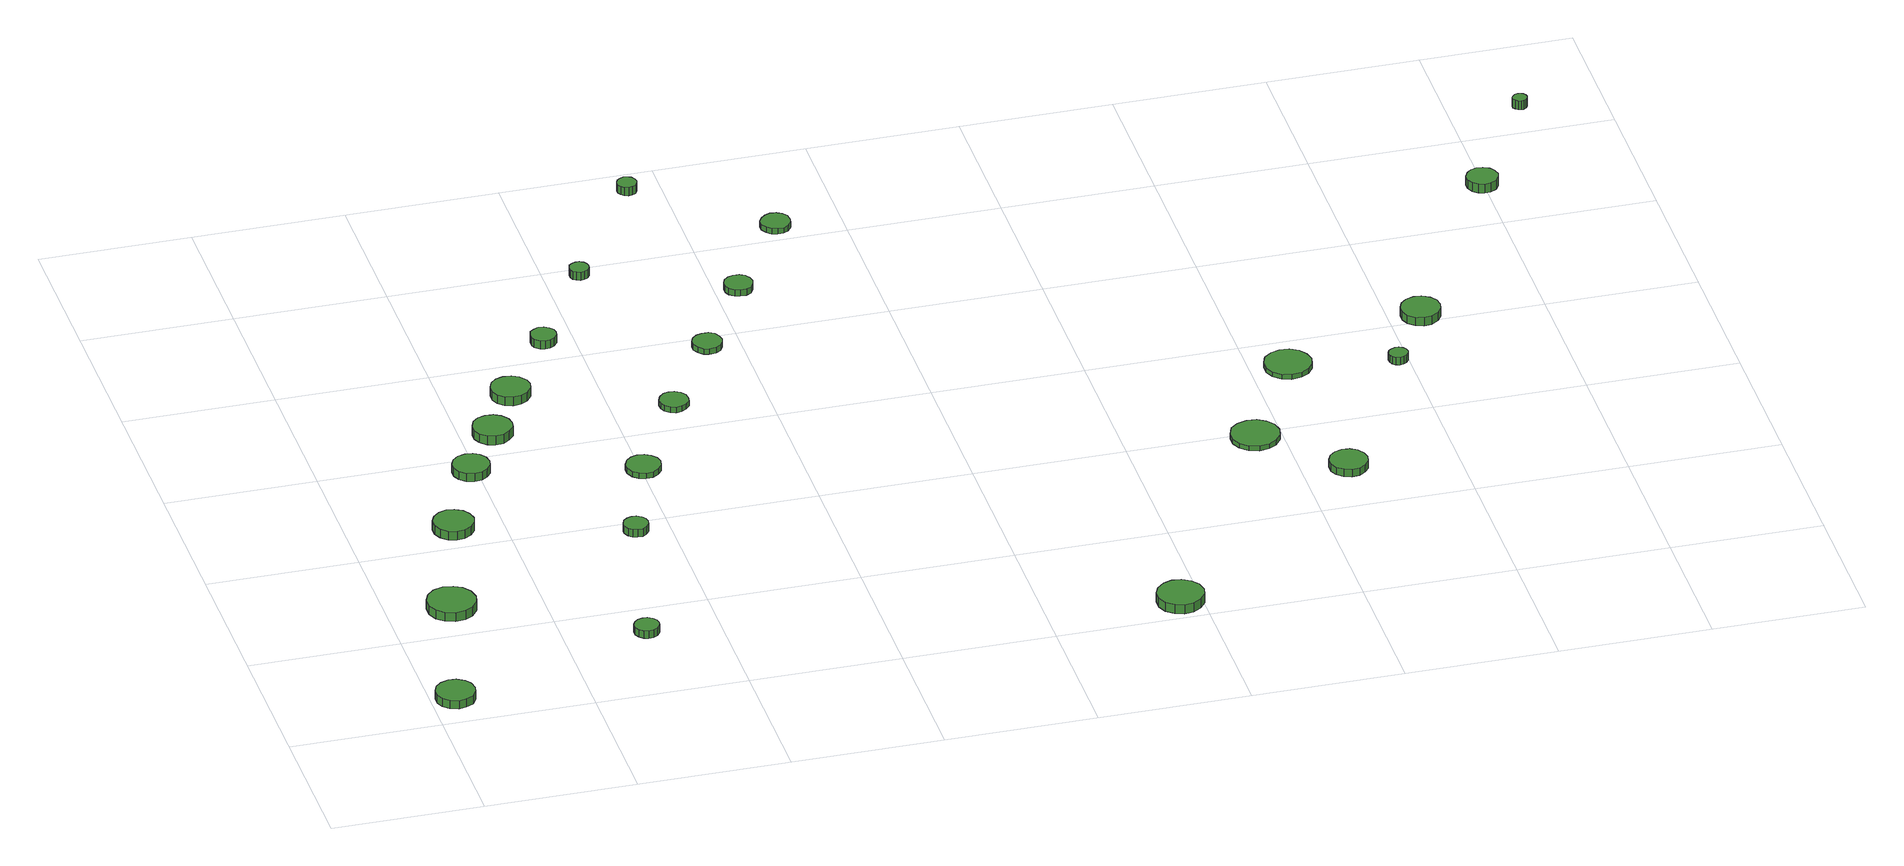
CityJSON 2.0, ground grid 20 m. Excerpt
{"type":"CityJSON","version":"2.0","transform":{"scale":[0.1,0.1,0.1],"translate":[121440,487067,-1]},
"CityObjects":{
"tree1":{"type":"SolitaryVegetationObject","attributes":{"function":"something"},"geometry":[{"type":"MultiSurface","lod":"1","boundaries":[[[0,1,2,3,4,5,6,7,8,9,10,11,12,13,14]],[[15,16,17,18,19,20,21,22,23,24,25,26,27,28,29]],[[0,29,28,1]],[[1,28,27,2]],[[2,27,26,3]],[[3,26,25,4]],[[4,25,24,5]],[[5,24,23,6]],[[6,23,22,7]],[[7,22,21,8]],[[8,21,20,9]],[[9,20,19,10]],[[10,19,18,11]],[[11,18,17,12]],[[12,17,16,13]],[[13,16,15,14]],[[14,15,29,0]]]}]},
"tree2":{"type":"SolitaryVegetationObject","attributes":{"function":"something"},"geometry":[{"type":"MultiSurface","lod":"1","boundaries":[[[30,31,32,33,34,35,36,37,38,39,40,41,42,43,44]],[[45,46,47,48,49,50,51,52,53,54,55,56,57,58,59]],[[30,59,58,31]],[[31,58,57,32]],[[32,57,56,33]],[[33,56,55,34]],[[34,55,54,35]],[[35,54,53,36]],[[36,53,52,37]],[[37,52,51,38]],[[38,51,50,39]],[[39,50,49,40]],[[40,49,48,41]],[[41,48,47,42]],[[42,47,46,43]],[[43,46,45,44]],[[44,45,59,30]]]}]},
"tree3":{"type":"SolitaryVegetationObject","attributes":{"function":"something"},"geometry":[{"type":"MultiSurface","lod":"1","boundaries":[[[60,61,62,63,64,65,66,67,68,69,70,71,72,73,74]],[[75,76,77,78,79,80,81,82,83,84,85,86,87,88,89]],[[60,89,88,61]],[[61,88,87,62]],[[62,87,86,63]],[[63,86,85,64]],[[64,85,84,65]],[[65,84,83,66]],[[66,83,82,67]],[[67,82,81,68]],[[68,81,80,69]],[[69,80,79,70]],[[70,79,78,71]],[[71,78,77,72]],[[72,77,76,73]],[[73,76,75,74]],[[74,75,89,60]]]}]},
"tree4":{"type":"SolitaryVegetationObject","attributes":{"function":"something"},"geometry":[{"type":"MultiSurface","lod":"1","boundaries":[[[90,91,92,93,94,95,96,97,98,99,100,101,102,103,104]],[[105,106,107,108,109,110,111,112,113,114,115,116,117,118,119]],[[90,119,118,91]],[[91,118,117,92]],[[92,117,116,93]],[[93,116,115,94]],[[94,115,114,95]],[[95,114,113,96]],[[96,113,112,97]],[[97,112,111,98]],[[98,111,110,99]],[[99,110,109,100]],[[100,109,108,101]],[[101,108,107,102]],[[102,107,106,103]],[[103,106,105,104]],[[104,105,119,90]]]}]},
"tree5":{"type":"SolitaryVegetationObject","attributes":{"function":"something"},"geometry":[{"type":"MultiSurface","lod":"1","boundaries":[[[120,121,122,123,124,125,126,127,128,129,130,131,132,133,134]],[[135,136,137,138,139,140,141,142,143,144,145,146,147,148,149]],[[120,149,148,121]],[[121,148,147,122]],[[122,147,146,123]],[[123,146,145,124]],[[124,145,144,125]],[[125,144,143,126]],[[126,143,142,127]],[[127,142,141,128]],[[128,141,140,129]],[[129,140,139,130]],[[130,139,138,131]],[[131,138,137,132]],[[132,137,136,133]],[[133,136,135,134]],[[134,135,149,120]]]}]},
"tree6":{"type":"SolitaryVegetationObject","attributes":{"function":"something"},"geometry":[{"type":"MultiSurface","lod":"1","boundaries":[[[150,151,152,153,154,155,156,157,158,159,160,161,162,163,164]],[[165,166,167,168,169,170,171,172,173,174,175,176,177,178,179]],[[150,179,178,151]],[[151,178,177,152]],[[152,177,176,153]],[[153,176,175,154]],[[154,175,174,155]],[[155,174,173,156]],[[156,173,172,157]],[[157,172,171,158]],[[158,171,170,159]],[[159,170,169,160]],[[160,169,168,161]],[[161,168,167,162]],[[162,167,166,163]],[[163,166,165,164]],[[164,165,179,150]]]}]},
"tree7":{"type":"SolitaryVegetationObject","attributes":{"function":"something"},"geometry":[{"type":"MultiSurface","lod":"1","boundaries":[[[180,181,182,183,184,185,186,187,188,189,190,191,192,193,194]],[[195,196,197,198,199,200,201,202,203,204,205,206,207,208,209]],[[180,209,208,181]],[[181,208,207,182]],[[182,207,206,183]],[[183,206,205,184]],[[184,205,204,185]],[[185,204,203,186]],[[186,203,202,187]],[[187,202,201,188]],[[188,201,200,189]],[[189,200,199,190]],[[190,199,198,191]],[[191,198,197,192]],[[192,197,196,193]],[[193,196,195,194]],[[194,195,209,180]]]}]},
"tree8":{"type":"SolitaryVegetationObject","attributes":{"function":"something"},"geometry":[{"type":"MultiSurface","lod":"1","boundaries":[[[210,211,212,213,214,215,216,217,218,219,220,221,222,223,224]],[[225,226,227,228,229,230,231,232,233,234,235,236,237,238,239]],[[210,239,238,211]],[[211,238,237,212]],[[212,237,236,213]],[[213,236,235,214]],[[214,235,234,215]],[[215,234,233,216]],[[216,233,232,217]],[[217,232,231,218]],[[218,231,230,219]],[[219,230,229,220]],[[220,229,228,221]],[[221,228,227,222]],[[222,227,226,223]],[[223,226,225,224]],[[224,225,239,210]]]}]},
"tree9":{"type":"SolitaryVegetationObject","attributes":{"function":"something"},"geometry":[{"type":"MultiSurface","lod":"1","boundaries":[[[240,241,242,243,244,245,246,247,248,249,250,251,252,253,254]],[[255,256,257,258,259,260,261,262,263,264,265,266,267,268,269]],[[240,269,268,241]],[[241,268,267,242]],[[242,267,266,243]],[[243,266,265,244]],[[244,265,264,245]],[[245,264,263,246]],[[246,263,262,247]],[[247,262,261,248]],[[248,261,260,249]],[[249,260,259,250]],[[250,259,258,251]],[[251,258,257,252]],[[252,257,256,253]],[[253,256,255,254]],[[254,255,269,240]]]}]},
"tree10":{"type":"SolitaryVegetationObject","attributes":{"function":"something"},"geometry":[{"type":"MultiSurface","lod":"1","boundaries":[[[270,271,272,273,274,275,276,277,278,279,280,281,282,283,284]],[[285,286,287,288,289,290,291,292,293,294,295,296,297,298,299]],[[270,299,298,271]],[[271,298,297,272]],[[272,297,296,273]],[[273,296,295,274]],[[274,295,294,275]],[[275,294,293,276]],[[276,293,292,277]],[[277,292,291,278]],[[278,291,290,279]],[[279,290,289,280]],[[280,289,288,281]],[[281,288,287,282]],[[282,287,286,283]],[[283,286,285,284]],[[284,285,299,270]]]}]},
"tree11":{"type":"SolitaryVegetationObject","attributes":{"function":"something"},"geometry":[{"type":"MultiSurface","lod":"1","boundaries":[[[300,301,302,303,304,305,306,307,308,309,310,311,312,313,314]],[[315,316,317,318,319,320,321,322,323,324,325,326,327,328,329]],[[300,329,328,301]],[[301,328,327,302]],[[302,327,326,303]],[[303,326,325,304]],[[304,325,324,305]],[[305,324,323,306]],[[306,323,322,307]],[[307,322,321,308]],[[308,321,320,309]],[[309,320,319,310]],[[310,319,318,311]],[[311,318,317,312]],[[312,317,316,313]],[[313,316,315,314]],[[314,315,329,300]]]}]},
"tree12":{"type":"SolitaryVegetationObject","attributes":{"function":"something"},"geometry":[{"type":"MultiSurface","lod":"1","boundaries":[[[330,331,332,333,334,335,336,337,338,339,340,341,342,343,344]],[[345,346,347,348,349,350,351,352,353,354,355,356,357,358,359]],[[330,359,358,331]],[[331,358,357,332]],[[332,357,356,333]],[[333,356,355,334]],[[334,355,354,335]],[[335,354,353,336]],[[336,353,352,337]],[[337,352,351,338]],[[338,351,350,339]],[[339,350,349,340]],[[340,349,348,341]],[[341,348,347,342]],[[342,347,346,343]],[[343,346,345,344]],[[344,345,359,330]]]}]},
"tree13":{"type":"SolitaryVegetationObject","attributes":{"function":"something"},"geometry":[{"type":"MultiSurface","lod":"1","boundaries":[[[360,361,362,363,364,365,366,367,368,369,370,371,372,373,374]],[[375,376,377,378,379,380,381,382,383,384,385,386,387,388,389]],[[360,389,388,361]],[[361,388,387,362]],[[362,387,386,363]],[[363,386,385,364]],[[364,385,384,365]],[[365,384,383,366]],[[366,383,382,367]],[[367,382,381,368]],[[368,381,380,369]],[[369,380,379,370]],[[370,379,378,371]],[[371,378,377,372]],[[372,377,376,373]],[[373,376,375,374]],[[374,375,389,360]]]}]},
"tree14":{"type":"SolitaryVegetationObject","attributes":{"function":"something"},"geometry":[{"type":"MultiSurface","lod":"1","boundaries":[[[390,391,392,393,394,395,396,397,398,399,400,401,402,403,404]],[[405,406,407,408,409,410,411,412,413,414,415,416,417,418,419]],[[390,419,418,391]],[[391,418,417,392]],[[392,417,416,393]],[[393,416,415,394]],[[394,415,414,395]],[[395,414,413,396]],[[396,413,412,397]],[[397,412,411,398]],[[398,411,410,399]],[[399,410,409,400]],[[400,409,408,401]],[[401,408,407,402]],[[402,407,406,403]],[[403,406,405,404]],[[404,405,419,390]]]}]},
"tree15":{"type":"SolitaryVegetationObject","attributes":{"function":"something"},"geometry":[{"type":"MultiSurface","lod":"1","boundaries":[[[420,421,422,423,424,425,426,427,428,429,430,431,432,433,434]],[[435,436,437,438,439,440,441,442,443,444,445,446,447,448,449]],[[420,449,448,421]],[[421,448,447,422]],[[422,447,446,423]],[[423,446,445,424]],[[424,445,444,425]],[[425,444,443,426]],[[426,443,442,427]],[[427,442,441,428]],[[428,441,440,429]],[[429,440,439,430]],[[430,439,438,431]],[[431,438,437,432]],[[432,437,436,433]],[[433,436,435,434]],[[434,435,449,420]]]}]},
"tree16":{"type":"SolitaryVegetationObject","attributes":{"function":"something"},"geometry":[{"type":"MultiSurface","lod":"1","boundaries":[[[450,451,452,453,454,455,456,457,458,459,460,461,462,463,464]],[[465,466,467,468,469,470,471,472,473,474,475,476,477,478,479]],[[450,479,478,451]],[[451,478,477,452]],[[452,477,476,453]],[[453,476,475,454]],[[454,475,474,455]],[[455,474,473,456]],[[456,473,472,457]],[[457,472,471,458]],[[458,471,470,459]],[[459,470,469,460]],[[460,469,468,461]],[[461,468,467,462]],[[462,467,466,463]],[[463,466,465,464]],[[464,465,479,450]]]}]},
"tree17":{"type":"SolitaryVegetationObject","attributes":{"function":"something"},"geometry":[{"type":"MultiSurface","lod":"1","boundaries":[[[480,481,482,483,484,485,486,487,488,489,490,491,492,493,494]],[[495,496,497,498,499,500,501,502,503,504,505,506,507,508,509]],[[480,509,508,481]],[[481,508,507,482]],[[482,507,506,483]],[[483,506,505,484]],[[484,505,504,485]],[[485,504,503,486]],[[486,503,502,487]],[[487,502,501,488]],[[488,501,500,489]],[[489,500,499,490]],[[490,499,498,491]],[[491,498,497,492]],[[492,497,496,493]],[[493,496,495,494]],[[494,495,509,480]]]}]},
"tree18":{"type":"SolitaryVegetationObject","attributes":{"function":"something"},"geometry":[{"type":"MultiSurface","lod":"1","boundaries":[[[510,511,512,513,514,515,516,517,518,519,520,521,522,523,524]],[[525,526,527,528,529,530,531,532,533,534,535,536,537,538,539]],[[510,539,538,511]],[[511,538,537,512]],[[512,537,536,513]],[[513,536,535,514]],[[514,535,534,515]],[[515,534,533,516]],[[516,533,532,517]],[[517,532,531,518]],[[518,531,530,519]],[[519,530,529,520]],[[520,529,528,521]],[[521,528,527,522]],[[522,527,526,523]],[[523,526,525,524]],[[524,525,539,510]]]}]},
"tree19":{"type":"SolitaryVegetationObject","attributes":{"function":"something"},"geometry":[{"type":"MultiSurface","lod":"1","boundaries":[[[540,541,542,543,544,545,546,547,548,549,550,551,552,553,554]],[[555,556,557,558,559,560,561,562,563,564,565,566,567,568,569]],[[540,569,568,541]],[[541,568,567,542]],[[542,567,566,543]],[[543,566,565,544]],[[544,565,564,545]],[[545,564,563,546]],[[546,563,562,547]],[[547,562,561,548]],[[548,561,560,549]],[[549,560,559,550]],[[550,559,558,551]],[[551,558,557,552]],[[552,557,556,553]],[[553,556,555,554]],[[554,555,569,540]]]}]},
"tree20":{"type":"SolitaryVegetationObject","attributes":{"function":"something"},"geometry":[{"type":"MultiSurface","lod":"1","boundaries":[[[570,571,572,573,574,575,576,577,578,579,580,581,582,583,584]],[[585,586,587,588,589,590,591,592,593,594,595,596,597,598,599]],[[570,599,598,571]],[[571,598,597,572]],[[572,597,596,573]],[[573,596,595,574]],[[574,595,594,575]],[[575,594,593,576]],[[576,593,592,577]],[[577,592,591,578]],[[578,591,590,579]],[[579,590,589,580]],[[580,589,588,581]],[[581,588,587,582]],[[582,587,586,583]],[[583,586,585,584]],[[584,585,599,570]]]}]},
"tree21":{"type":"SolitaryVegetationObject","attributes":{"function":"something"},"geometry":[{"type":"MultiSurface","lod":"1","boundaries":[[[600,601,602,603,604,605,606,607,608,609,610,611,612,613,614]],[[615,616,617,618,619,620,621,622,623,624,625,626,627,628,629]],[[600,629,628,601]],[[601,628,627,602]],[[602,627,626,603]],[[603,626,625,604]],[[604,625,624,605]],[[605,624,623,606]],[[606,623,622,607]],[[607,622,621,608]],[[608,621,620,609]],[[609,620,619,610]],[[610,619,618,611]],[[611,618,617,612]],[[612,617,616,613]],[[613,616,615,614]],[[614,615,629,600]]]}]},
"tree22":{"type":"SolitaryVegetationObject","attributes":{"function":"something"},"geometry":[{"type":"MultiSurface","lod":"1","boundaries":[[[630,631,632,633,634,635,636,637,638,639,640,641,642,643,644]],[[645,646,647,648,649,650,651,652,653,654,655,656,657,658,659]],[[630,659,658,631]],[[631,658,657,632]],[[632,657,656,633]],[[633,656,655,634]],[[634,655,654,635]],[[635,654,653,636]],[[636,653,652,637]],[[637,652,651,638]],[[638,651,650,639]],[[639,650,649,640]],[[640,649,648,641]],[[641,648,647,642]],[[642,647,646,643]],[[643,646,645,644]],[[644,645,659,630]]]}]},
"tree23":{"type":"SolitaryVegetationObject","attributes":{"function":"something"},"geometry":[{"type":"MultiSurface","lod":"1","boundaries":[[[660,661,662,663,664,665,666,667,668,669,670,671,672,673,674]],[[675,676,677,678,679,680,681,682,683,684,685,686,687,688,689]],[[660,689,688,661]],[[661,688,687,662]],[[662,687,686,663]],[[663,686,685,664]],[[664,685,684,665]],[[665,684,683,666]],[[666,683,682,667]],[[667,682,681,668]],[[668,681,680,669]],[[669,680,679,670]],[[670,679,678,671]],[[671,678,677,672]],[[672,677,676,673]],[[673,676,675,674]],[[674,675,689,660]]]}]},
"tree24":{"type":"SolitaryVegetationObject","attributes":{"function":"something"},"geometry":[{"type":"MultiSurface","lod":"1","boundaries":[[[690,691,692,693,694,695,696,697,698,699,700,701,702,703,704]],[[705,706,707,708,709,710,711,712,713,714,715,716,717,718,719]],[[690,719,718,691]],[[691,718,717,692]],[[692,717,716,693]],[[693,716,715,694]],[[694,715,714,695]],[[695,714,713,696]],[[696,713,712,697]],[[697,712,711,698]],[[698,711,710,699]],[[699,710,709,700]],[[700,709,708,701]],[[701,708,707,702]],[[702,707,706,703]],[[703,706,705,704]],[[704,705,719,690]]]}]}
},
"vertices":[
[58,57,18],[56,68,18],[50,76,18],[40,82,18],[30,83,18],[19,79,18],[11,72,18],[7,62,18],[7,52,18],[11,42,18],[19,35,18],[30,31,18],[40,33,18],[50,38,18],[56,47,18],[56,47,6],[50,38,6],[40,33,6],[30,31,6],[19,35,6],[11,42,6],[7,52,6],[7,62,6],[11,72,6],[19,79,6],[30,83,6],[40,82,6],[50,76,6],[56,68,6],[58,57,6],
[114,258,23],[111,271,23],[103,282,23],[92,288,23],[79,290,23],[66,286,23],[56,277,23],[51,265,23],[51,251,23],[56,239,23],[66,231,23],[79,226,23],[92,228,23],[103,234,23],[111,245,23],[111,245,10],[103,234,10],[92,228,10],[79,226,10],[66,231,10],[56,239,10],[51,251,10],[51,265,10],[56,277,10],[66,286,10],[79,290,10],[92,288,10],[103,282,10],[111,271,10],[114,258,10],
[161,440,22],[158,451,22],[152,460,22],[142,465,22],[132,467,22],[121,463,22],[113,456,22],[108,446,22],[108,435,22],[113,425,22],[121,417,22],[132,414,22],[142,415,22],[152,421,22],[158,429,22],[158,429,9],[152,421,9],[142,415,9],[132,414,9],[121,417,9],[113,425,9],[108,435,9],[108,446,9],[113,456,9],[121,463,9],[132,467,9],[142,465,9],[152,460,9],[158,451,9],[161,440,9],
[322,146,17],[321,153,17],[317,158,17],[311,162,17],[304,162,17],[298,160,17],[293,156,17],[290,150,17],[290,143,17],[293,137,17],[298,132,17],[304,130,17],[311,131,17],[317,134,17],[321,140,17],[321,140,6],[317,134,6],[311,131,6],[304,130,6],[298,132,6],[293,137,6],[290,143,6],[290,150,6],[293,156,6],[298,160,6],[304,162,6],[311,162,6],[317,158,6],[321,153,6],[322,146,6],
[217,571,18],[215,581,18],[209,589,18],[201,594,18],[191,595,18],[181,592,18],[173,585,18],[169,576,18],[169,566,18],[173,557,18],[181,550,18],[191,547,18],[201,548,18],[209,553,18],[215,561,18],[215,561,6],[209,553,6],[201,548,6],[191,547,6],[181,550,6],[173,557,6],[169,566,6],[169,576,6],[173,585,6],[181,592,6],[191,595,6],[201,594,6],[209,589,6],[215,581,6],[217,571,6],
[268,650,19],[266,660,19],[259,669,19],[250,674,19],[239,675,19],[229,672,19],[221,665,19],[217,655,19],[217,644,19],[221,635,19],[229,627,19],[239,624,19],[250,625,19],[259,631,19],[266,639,19],[266,639,6],[259,631,6],[250,625,6],[239,624,6],[229,627,6],[221,635,6],[217,644,6],[217,655,6],[221,665,6],[229,672,6],[239,675,6],[250,674,6],[259,669,6],[266,660,6],[268,650,6],
[372,382,17],[371,389,17],[367,394,17],[361,398,17],[354,398,17],[348,396,17],[343,392,17],[340,385,17],[340,379,17],[343,372,17],[348,368,17],[354,366,17],[361,366,17],[367,370,17],[371,375,17],[371,375,6],[367,370,6],[361,366,6],[354,366,6],[348,368,6],[343,372,6],[340,379,6],[340,385,6],[343,392,6],[348,396,6],[354,398,6],[361,398,6],[367,394,6],[371,389,6],[372,382,6],
[314,733,19],[312,743,19],[305,752,19],[296,757,19],[285,758,19],[275,755,19],[267,748,19],[263,738,19],[263,728,19],[267,718,19],[275,711,19],[285,708,19],[296,709,19],[305,714,19],[312,723,19],[312,723,6],[305,714,6],[296,709,6],[285,708,6],[275,711,6],[267,718,6],[263,728,6],[263,738,6],[267,748,6],[275,755,6],[285,758,6],[296,757,6],[305,752,6],[312,743,6],[314,733,6],
[426,520,14],[424,529,14],[418,536,14],[410,541,14],[401,542,14],[392,539,14],[385,533,14],[381,524,14],[381,515,14],[385,506,14],[392,500,14],[401,497,14],[410,498,14],[418,503,14],[424,510,14],[424,510,6],[418,503,6],[410,498,6],[401,497,6],[392,500,6],[385,506,6],[381,515,6],[381,524,6],[385,533,6],[392,539,6],[401,542,6],[410,541,6],[418,536,6],[424,529,6],[426,520,6],
[378,844,18],[377,851,18],[372,856,18],[366,860,18],[359,861,18],[353,858,18],[347,854,18],[345,847,18],[345,840,18],[347,834,18],[353,829,18],[359,827,18],[366,828,18],[372,831,18],[377,837,18],[377,837,6],[372,831,6],[366,828,6],[359,827,6],[353,829,6],[347,834,6],[345,840,6],[345,847,6],[347,854,6],[353,858,6],[359,861,6],[366,860,6],[372,856,6],[377,851,6],[378,844,6],
[499,657,14],[498,665,14],[493,671,14],[486,675,14],[478,676,14],[471,674,14],[465,668,14],[462,661,14],[462,653,14],[465,646,14],[471,641,14],[478,638,14],[486,639,14],[493,643,14],[498,649,14],[498,649,6],[493,643,6],[486,639,6],[478,638,6],[471,641,6],[465,646,6],[462,653,6],[462,661,6],[465,668,6],[471,674,6],[478,676,6],[486,675,6],[493,671,6],[498,665,6],[499,657,6],
[459,986,18],[458,991,18],[455,995,18],[450,998,18],[445,998,18],[440,996,18],[436,993,18],[434,988,18],[434,983,18],[436,978,18],[440,975,18],[445,973,18],[450,974,18],[455,976,18],[458,980,18],[458,980,6],[455,976,6],[450,974,6],[445,973,6],[440,975,6],[436,978,6],[434,983,6],[434,988,6],[436,993,6],[440,996,6],[445,998,6],[450,998,6],[455,995,6],[458,991,6],[459,986,6],
[577,780,14],[575,788,14],[571,795,14],[564,799,14],[555,799,14],[548,797,14],[542,792,14],[538,784,14],[538,776,14],[542,769,14],[548,763,14],[555,761,14],[564,762,14],[571,766,14],[575,772,14],[575,772,6],[571,766,6],[564,762,6],[555,761,6],[548,763,6],[542,769,6],[538,776,6],[538,784,6],[542,792,6],[548,797,6],[555,799,6],[564,799,6],[571,795,6],[575,788,6],[577,780,6],
[650,902,15],[648,910,15],[644,916,15],[637,920,15],[629,920,15],[622,918,15],[616,913,15],[613,906,15],[613,898,15],[616,891,15],[622,886,15],[629,884,15],[637,884,15],[644,888,15],[648,894,15],[648,894,6],[644,888,6],[637,884,6],[629,884,6],[622,886,6],[616,891,6],[613,898,6],[613,906,6],[616,913,6],[622,918,6],[629,920,6],[637,920,6],[644,916,6],[648,910,6],[650,902,6],
[570,1164,18],[569,1169,18],[566,1174,18],[561,1176,18],[556,1177,18],[551,1175,18],[547,1172,18],[545,1167,18],[545,1161,18],[547,1156,18],[551,1153,18],[556,1151,18],[561,1152,18],[566,1154,18],[569,1159,18],[569,1159,6],[566,1154,6],[561,1152,6],[556,1151,6],[551,1153,6],[547,1156,6],[545,1161,6],[545,1167,6],[547,1172,6],[551,1175,6],[556,1177,6],[561,1176,6],[566,1174,6],[569,1169,6],[570,1164,6],
[1003,38,20],[1000,51,20],[992,61,20],[981,68,20],[969,69,20],[957,65,20],[947,56,20],[942,45,20],[942,32,20],[947,20,20],[957,12,20],[969,8,20],[981,9,20],[992,16,20],[1000,26,20],[1000,26,7],[992,16,7],[981,9,7],[969,8,7],[957,12,7],[947,20,7],[942,32,7],[942,45,7],[947,56,7],[957,65,7],[969,69,7],[981,68,7],[992,61,7],[1000,51,7],[1003,38,7],
[734,1033,14],[733,1041,14],[728,1047,14],[721,1051,14],[713,1052,14],[706,1049,14],[700,1044,14],[696,1037,14],[696,1029,14],[700,1021,14],[706,1016,14],[713,1014,14],[721,1014,14],[728,1018,14],[733,1025,14],[733,1025,6],[728,1018,6],[721,1014,6],[713,1014,6],[706,1016,6],[700,1021,6],[696,1029,6],[696,1037,6],[700,1044,6],[706,1049,6],[713,1052,6],[721,1051,6],[728,1047,6],[733,1041,6],[734,1033,6],
[1197,390,13],[1194,403,13],[1186,413,13],[1175,420,13],[1162,421,13],[1149,417,13],[1139,409,13],[1134,396,13],[1134,383,13],[1139,371,13],[1149,362,13],[1162,358,13],[1175,360,13],[1186,366,13],[1194,377,13],[1194,377,6],[1186,366,6],[1175,360,6],[1162,358,6],[1149,362,6],[1139,371,6],[1134,383,6],[1134,396,6],[1139,409,6],[1149,417,6],[1162,421,6],[1175,420,6],[1186,413,6],[1194,403,6],[1197,390,6],
[1285,292,17],[1283,302,17],[1277,311,17],[1268,316,17],[1258,317,17],[1248,314,17],[1240,307,17],[1236,298,17],[1236,287,17],[1240,278,17],[1248,271,17],[1258,268,17],[1268,269,17],[1277,274,17],[1283,282,17],[1283,282,6],[1277,274,6],[1268,269,6],[1258,268,6],[1248,271,6],[1240,278,6],[1236,287,6],[1236,298,6],[1240,307,6],[1248,314,6],[1258,317,6],[1268,316,6],[1277,311,6],[1283,302,6],[1285,292,6],
[1280,542,13],[1277,554,13],[1270,564,13],[1259,571,13],[1246,572,13],[1234,568,13],[1224,560,13],[1219,548,13],[1219,535,13],[1224,524,13],[1234,515,13],[1246,511,13],[1259,513,13],[1270,519,13],[1277,529,13],[1277,529,6],[1270,519,6],[1259,513,6],[1246,511,6],[1234,515,6],[1224,524,6],[1219,535,6],[1219,548,6],[1224,560,6],[1234,568,6],[1246,572,6],[1259,571,6],[1270,564,6],[1277,554,6],[1280,542,6],
[1400,521,17],[1399,526,17],[1396,530,17],[1391,533,17],[1386,533,17],[1381,531,17],[1377,528,17],[1375,523,17],[1375,518,17],[1377,513,17],[1381,510,17],[1386,508,17],[1391,509,17],[1396,512,17],[1399,516,17],[1399,516,6],[1396,512,6],[1391,509,6],[1386,508,6],[1381,510,6],[1377,513,6],[1375,518,6],[1375,523,6],[1377,528,6],[1381,531,6],[1386,533,6],[1391,533,6],[1396,530,6],[1399,526,6],[1400,521,6],
[1468,616,18],[1466,627,18],[1460,635,18],[1450,641,18],[1440,642,18],[1429,638,18],[1421,631,18],[1417,621,18],[1417,611,18],[1421,601,18],[1429,594,18],[1440,590,18],[1450,591,18],[1460,597,18],[1466,606,18],[1466,606,6],[1460,597,6],[1450,591,6],[1440,590,6],[1429,594,6],[1421,601,6],[1417,611,6],[1417,621,6],[1421,631,6],[1429,638,6],[1440,642,6],[1450,641,6],[1460,635,6],[1466,627,6],[1468,616,6],
[1617,887,24],[1615,895,24],[1610,902,24],[1602,906,24],[1594,907,24],[1586,904,24],[1580,899,24],[1576,891,24],[1576,882,24],[1580,874,24],[1586,869,24],[1594,866,24],[1602,867,24],[1610,871,24],[1615,878,24],[1615,878,11],[1610,871,11],[1602,867,11],[1594,866,11],[1586,869,11],[1580,874,11],[1576,882,11],[1576,891,11],[1580,899,11],[1586,904,11],[1594,907,11],[1602,906,11],[1610,902,11],[1615,895,11],[1617,887,11],
[1698,1045,30],[1697,1049,30],[1695,1052,30],[1691,1054,30],[1688,1054,30],[1684,1053,30],[1681,1050,30],[1679,1047,30],[1679,1043,30],[1681,1040,30],[1684,1037,30],[1688,1036,30],[1691,1036,30],[1695,1038,30],[1697,1041,30],[1697,1041,17],[1695,1038,17],[1691,1036,17],[1688,1036,17],[1684,1037,17],[1681,1040,17],[1679,1043,17],[1679,1047,17],[1681,1050,17],[1684,1053,17],[1688,1054,17],[1691,1054,17],[1695,1052,17],[1697,1049,17],[1698,1045,17]
]}
